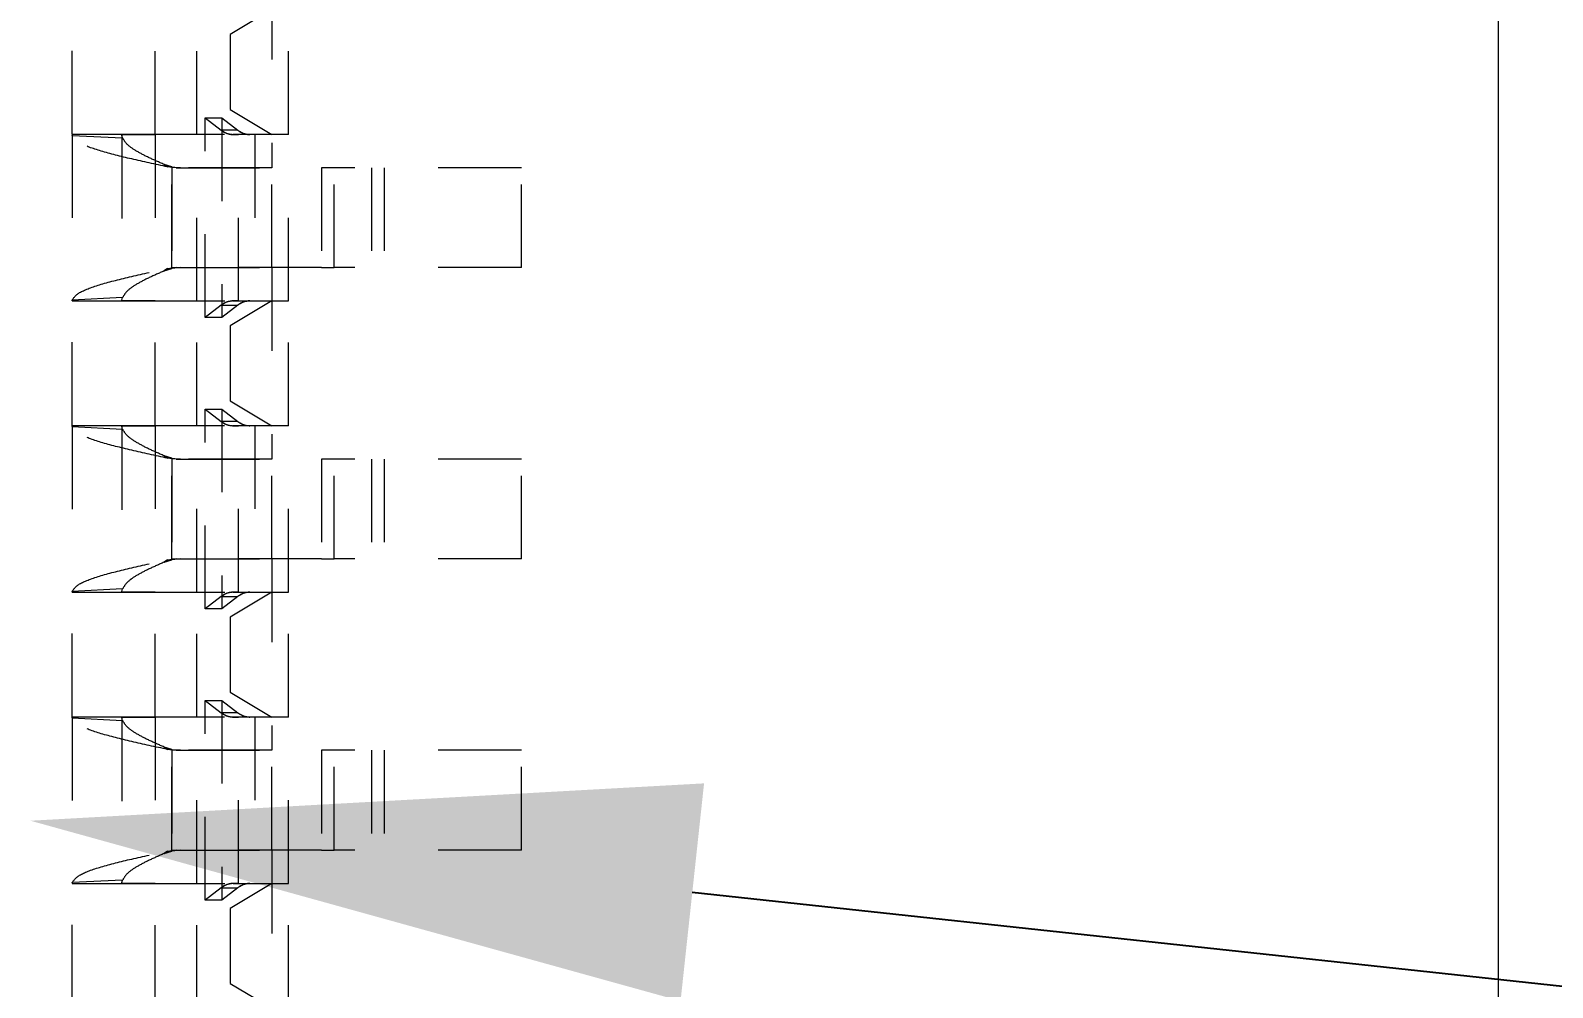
# Model space of a CAD drawing. Header units: millimetres. Extents: x 35 to 332, y 141 to 455.
# Drawn here: x 226.64 to 235.79, y 279.56 to 285.31 of the extents above; entities that cross this region are included whole.
import ezdxf
from ezdxf import colors
from ezdxf.entities.mleader import LeaderData, LeaderLine
from ezdxf.math import Vec2, Vec3

# ---------------------------------------------------------------- set-up
doc = ezdxf.new("R2010")
doc.units = ezdxf.units.MM
doc.linetypes.add('HIDDEN', pattern=[0.2, 0.1, -0.1])
doc.layers.add('00点位图', color=100, linetype='Continuous')
doc.styles.get("Standard").update_dxf_attribs({"font": ''})
doc.styles.get('Standard').set_extended_font_data('SimSun')

# ---------------------------------------------------------------- blocks, each defined once
blk = doc.blocks.new('DFSADVS')
at = {"color": 0, "linetype": 'Continuous', "lineweight": 18}
blk.add_line((706.7454, -181.2553), (713.7454, -181.2553), dxfattribs=at)
at = {"color": 0, "linetype": 'HIDDEN', "lineweight": 18}
for p, q in [((711.5554, -182.4293), (711.4354, -182.4293)), ((711.4354, -182.4293), (711.4354, -182.6543)), ((711.5554, -182.4293), (711.5554, -182.6543)), ((711.7854, -182.4293), (711.7854, -182.6543)), ((711.9054, -182.4293), (711.7854, -182.4293)), ((711.9054, -182.4293), (711.9054, -182.6543)), ((712.1354, -182.4293), (712.1354, -182.6543)), ((712.2554, -182.4293), (712.1354, -182.4293)), ((712.2554, -182.4293), (712.2554, -182.6543)), ((711.4354, -182.5943), (711.5554, -182.5943)), ((711.7854, -182.5943), (711.9054, -182.5943)), ((712.1354, -182.5943), (712.2554, -182.5943)), ((711.4354, -182.6092), (711.5554, -182.6092)), ((711.7854, -182.6092), (711.9054, -182.6092)), ((712.1354, -182.6092), (712.2554, -182.6092)), ((711.5554, -182.6543), (711.4354, -182.6543)), ((711.4354, -182.6543), (711.4354, -182.6693)), ((711.5554, -182.6693), (711.5554, -182.6543)), ((711.9054, -182.6543), (711.7854, -182.6543)), ((711.7854, -182.6543), (711.7854, -182.6693)), ((711.9054, -182.6693), (711.9054, -182.6543)), ((712.2554, -182.6543), (712.1354, -182.6543)), ((712.1354, -182.6543), (712.1354, -182.6693)), ((712.2554, -182.6693), (712.2554, -182.6543)), ((711.4354, -182.6693), (711.5554, -182.6693)), ((711.4354, -182.844), (711.4354, -182.6693)), ((711.5554, -182.6693), (711.5554, -182.844)), ((711.7854, -182.6693), (711.9054, -182.6693)), ((711.7854, -182.844), (711.7854, -182.6693)), ((711.9054, -182.6693), (711.9054, -182.844)), ((712.1354, -182.6693), (712.2554, -182.6693)), ((712.1354, -182.844), (712.1354, -182.6693)), ((712.2554, -182.6693), (712.2554, -182.844)), ((711.3954, -182.7093), (711.2454, -182.7093)), ((711.5954, -182.7093), (711.3954, -182.7093)), ((711.3954, -182.7093), (711.3954, -182.7293)), ((711.5954, -182.7293), (711.5954, -182.7093)), ((711.7454, -182.7093), (711.5954, -182.7093)), ((711.9454, -182.7093), (711.7454, -182.7093)), ((711.7454, -182.7093), (711.7454, -182.7293)), ((711.9454, -182.7293), (711.9454, -182.7093)), ((712.0954, -182.7093), (711.9454, -182.7093)), ((712.2954, -182.7093), (712.0954, -182.7093)), ((712.0954, -182.7093), (712.0954, -182.7293)), ((712.2954, -182.7293), (712.2954, -182.7093)), ((712.4454, -182.7093), (712.2954, -182.7093)), ((711.2054, -182.7293), (711.4354, -182.7293)), ((711.2454, -182.7293), (711.2754, -182.7792)), ((711.3654, -182.7792), (711.3954, -182.7293)), ((711.3954, -182.7293), (711.3954, -182.7494)), ((711.4354, -182.7293), (711.4354, -182.844)), ((711.5554, -182.7293), (711.4354, -182.7293)), ((711.5554, -182.844), (711.5554, -182.7293)), ((711.5554, -182.7293), (711.7854, -182.7293)), ((711.5954, -182.7494), (711.5954, -182.7293)), ((711.5954, -182.7293), (711.6254, -182.7792)), ((711.7154, -182.7792), (711.7454, -182.7293)), ((711.7454, -182.7293), (711.7454, -182.7494)), ((711.7854, -182.7293), (711.7854, -182.844)), ((711.9054, -182.7293), (711.7854, -182.7293)), ((711.9054, -182.844), (711.9054, -182.7293)), ((711.9054, -182.7293), (712.1354, -182.7293)), ((711.9454, -182.7494), (711.9454, -182.7293)), ((711.9454, -182.7293), (711.9754, -182.7792)), ((712.0654, -182.7792), (712.0954, -182.7293)), ((712.0954, -182.7293), (712.0954, -182.7494)), ((712.1354, -182.7293), (712.1354, -182.844)), ((712.2554, -182.7293), (712.1354, -182.7293)), ((712.2554, -182.844), (712.2554, -182.7293)), ((712.2554, -182.7293), (712.4854, -182.7293)), ((712.2954, -182.7494), (712.2954, -182.7293)), ((712.2954, -182.7293), (712.3254, -182.7792)), ((712.4154, -182.7792), (712.4454, -182.7293)), ((711.3954, -182.7494), (711.5954, -182.7494)), ((711.3954, -182.7494), (711.3954, -182.7555)), ((711.3954, -182.7555), (711.3954, -182.7755)), ((711.5954, -182.7555), (711.5954, -182.7494)), ((711.5954, -182.7755), (711.5954, -182.7555)), ((711.7454, -182.7494), (711.9454, -182.7494)), ((711.7454, -182.7494), (711.7454, -182.7555)), ((711.7454, -182.7555), (711.7454, -182.7755)), ((711.9454, -182.7555), (711.9454, -182.7494)), ((711.9454, -182.7755), (711.9454, -182.7555)), ((712.0954, -182.7494), (712.2954, -182.7494)), ((712.0954, -182.7494), (712.0954, -182.7555)), ((712.0954, -182.7555), (712.0954, -182.7755)), ((712.2954, -182.7555), (712.2954, -182.7494)), ((712.2954, -182.7755), (712.2954, -182.7555)), ((711.2754, -182.7792), (711.3654, -182.7792)), ((711.3754, -182.7893), (711.3904, -182.7699)), ((711.3904, -182.7699), (711.3904, -182.7899)), ((711.5954, -182.7693), (711.3954, -182.7693)), ((711.5954, -182.7693), (711.3954, -182.7693)), ((711.3954, -182.7755), (711.3954, -182.7693)), ((711.5954, -182.7693), (711.5954, -182.7755)), ((711.6005, -182.7699), (711.6154, -182.7893)), ((711.6005, -182.7899), (711.6005, -182.7699)), ((711.6254, -182.7792), (711.7154, -182.7792)), ((711.7254, -182.7893), (711.7404, -182.7699)), ((711.7404, -182.7699), (711.7404, -182.7899)), ((711.9454, -182.7693), (711.7454, -182.7693)), ((711.9454, -182.7693), (711.7454, -182.7693)), ((711.7454, -182.7755), (711.7454, -182.7693)), ((711.9454, -182.7693), (711.9454, -182.7755)), ((711.9505, -182.7699), (711.9654, -182.7893)), ((711.9505, -182.7899), (711.9505, -182.7699)), ((711.9754, -182.7792), (712.0654, -182.7792)), ((712.0754, -182.7893), (712.0904, -182.7699)), ((712.0904, -182.7699), (712.0904, -182.7899)), ((712.2954, -182.7693), (712.0954, -182.7693)), ((712.2954, -182.7693), (712.0954, -182.7693)), ((712.0954, -182.7755), (712.0954, -182.7693)), ((712.2954, -182.7693), (712.2954, -182.7755)), ((712.3005, -182.7699), (712.3154, -182.7893)), ((712.3005, -182.7899), (712.3005, -182.7699)), ((712.3254, -182.7792), (712.4154, -182.7792)), ((711.3754, -182.7893), (711.6154, -182.7893)), ((711.3754, -182.8092), (711.3754, -182.7893)), ((711.3754, -182.8092), (711.3904, -182.7899)), ((711.3954, -182.7859), (711.3954, -182.8193)), ((711.5954, -182.8193), (711.5954, -182.7858)), ((711.6005, -182.7899), (711.6154, -182.8092)), ((711.6154, -182.7893), (711.6154, -182.8092)), ((711.7254, -182.8092), (711.7254, -182.7893)), ((711.7254, -182.7893), (711.9654, -182.7893)), ((711.7254, -182.8092), (711.7404, -182.7899)), ((711.7454, -182.7859), (711.7454, -182.8193)), ((711.9454, -182.8193), (711.9454, -182.7858)), ((711.9505, -182.7899), (711.9654, -182.8092)), ((711.9654, -182.7893), (711.9654, -182.8092)), ((712.0754, -182.8092), (712.0754, -182.7893)), ((712.0754, -182.7893), (712.3154, -182.7893)), ((712.0754, -182.8092), (712.0904, -182.7899)), ((712.0954, -182.7859), (712.0954, -182.8193)), ((712.2954, -182.8193), (712.2954, -182.7858)), ((712.3005, -182.7899), (712.3154, -182.8092)), ((712.3154, -182.7893), (712.3154, -182.8092)), ((711.3954, -182.8193), (711.2454, -182.8193)), ((711.6154, -182.8092), (711.3754, -182.8092)), ((711.5954, -182.8193), (711.3954, -182.8193)), ((711.3954, -182.8193), (711.3954, -182.8693)), ((711.5954, -182.8693), (711.5954, -182.8193)), ((711.7454, -182.8193), (711.5954, -182.8193)), ((711.9654, -182.8092), (711.7254, -182.8092)), ((711.9454, -182.8193), (711.7454, -182.8193)), ((711.7454, -182.8193), (711.7454, -182.8693)), ((711.9454, -182.8693), (711.9454, -182.8193)), ((712.0954, -182.8193), (711.9454, -182.8193)), ((712.3154, -182.8092), (712.0754, -182.8092)), ((712.2954, -182.8193), (712.0954, -182.8193)), ((712.0954, -182.8193), (712.0954, -182.8693)), ((712.2954, -182.8693), (712.2954, -182.8193)), ((712.4454, -182.8193), (712.2954, -182.8193)), ((711.4344, -182.8493), (711.4354, -182.8389)), ((711.4344, -182.8493), (711.4354, -182.8389)), ((711.4354, -182.8389), (711.4354, -182.844)), ((711.4354, -182.8389), (711.4354, -182.844)), ((711.5554, -182.8389), (711.5565, -182.8493)), ((711.5554, -182.844), (711.5554, -182.8389)), ((711.5554, -182.8389), (711.5565, -182.8493)), ((711.5554, -182.844), (711.5554, -182.8389)), ((711.7844, -182.8493), (711.7854, -182.8389)), ((711.7844, -182.8493), (711.7854, -182.8389)), ((711.7854, -182.8389), (711.7854, -182.844)), ((711.7854, -182.8389), (711.7854, -182.844)), ((711.9054, -182.8389), (711.9065, -182.8493)), ((711.9054, -182.844), (711.9054, -182.8389)), ((711.9054, -182.8389), (711.9065, -182.8493)), ((711.9054, -182.844), (711.9054, -182.8389)), ((712.1344, -182.8493), (712.1354, -182.8389)), ((712.1344, -182.8493), (712.1354, -182.8389)), ((712.1354, -182.8389), (712.1354, -182.844)), ((712.1354, -182.8389), (712.1354, -182.844)), ((712.2554, -182.8389), (712.2565, -182.8493)), ((712.2554, -182.844), (712.2554, -182.8389)), ((712.2554, -182.8389), (712.2565, -182.8493)), ((712.2554, -182.844), (712.2554, -182.8389)), ((711.4344, -182.8493), (711.4315, -182.8586)), ((711.4315, -182.8586), (711.4344, -182.8493)), ((711.4315, -182.8586), (711.4344, -182.8544)), ((711.4344, -182.8544), (711.4315, -182.8586)), ((711.4352, -182.8492), (711.4344, -182.8544)), ((711.5565, -182.8493), (711.4344, -182.8493)), ((711.4352, -182.8493), (711.4344, -182.8544)), ((711.4354, -182.844), (711.4352, -182.8492)), ((711.4354, -182.844), (711.4352, -182.8493)), ((711.4352, -182.8493), (711.5557, -182.8493)), ((711.5554, -182.8493), (711.4354, -182.8493)), ((711.5554, -182.844), (711.5557, -182.8492)), ((711.5557, -182.8493), (711.5554, -182.844)), ((711.5565, -182.8544), (711.5557, -182.8492)), ((711.5565, -182.8544), (711.5557, -182.8493)), ((711.5594, -182.8586), (711.5565, -182.8493)), ((711.5565, -182.8493), (711.5594, -182.8586)), ((711.5565, -182.8544), (711.5594, -182.8586)), ((711.5594, -182.8586), (711.5565, -182.8544)), ((711.7844, -182.8493), (711.7815, -182.8586)), ((711.7815, -182.8586), (711.7844, -182.8493)), ((711.7815, -182.8586), (711.7844, -182.8544)), ((711.7844, -182.8544), (711.7815, -182.8586)), ((711.7852, -182.8492), (711.7844, -182.8544)), ((711.9065, -182.8493), (711.7844, -182.8493)), ((711.7852, -182.8493), (711.7844, -182.8544)), ((711.7854, -182.844), (711.7852, -182.8492)), ((711.7854, -182.844), (711.7852, -182.8493)), ((711.7852, -182.8493), (711.9057, -182.8493)), ((711.9054, -182.8493), (711.7854, -182.8493)), ((711.9054, -182.844), (711.9057, -182.8492)), ((711.9057, -182.8493), (711.9054, -182.844)), ((711.9065, -182.8544), (711.9057, -182.8492)), ((711.9065, -182.8544), (711.9057, -182.8493)), ((711.9094, -182.8586), (711.9065, -182.8493)), ((711.9065, -182.8493), (711.9094, -182.8586)), ((711.9065, -182.8544), (711.9094, -182.8586)), ((711.9094, -182.8586), (711.9065, -182.8544)), ((712.1344, -182.8493), (712.1315, -182.8586)), ((712.1315, -182.8586), (712.1344, -182.8493)), ((712.1315, -182.8586), (712.1344, -182.8544)), ((712.1344, -182.8544), (712.1315, -182.8586)), ((712.1352, -182.8492), (712.1344, -182.8544)), ((712.2565, -182.8493), (712.1344, -182.8493)), ((712.1352, -182.8493), (712.1344, -182.8544)), ((712.1354, -182.844), (712.1352, -182.8492)), ((712.1354, -182.844), (712.1352, -182.8493)), ((712.1352, -182.8493), (712.2557, -182.8493)), ((712.2554, -182.8493), (712.1354, -182.8493)), ((712.2554, -182.844), (712.2557, -182.8492)), ((712.2557, -182.8493), (712.2554, -182.844)), ((712.2565, -182.8544), (712.2557, -182.8492)), ((712.2565, -182.8544), (712.2557, -182.8493)), ((712.2594, -182.8586), (712.2565, -182.8493)), ((712.2565, -182.8493), (712.2594, -182.8586)), ((712.2565, -182.8544), (712.2594, -182.8586)), ((712.2594, -182.8586), (712.2565, -182.8544)), ((711.3954, -182.8693), (711.2454, -182.8693)), ((711.3954, -182.8693), (711.5954, -182.8693)), ((711.3954, -182.8693), (711.3954, -182.9093)), ((711.5954, -182.9093), (711.5954, -182.8693)), ((711.7454, -182.8693), (711.5954, -182.8693)), ((711.7454, -182.8693), (711.9454, -182.8693)), ((711.7454, -182.8693), (711.7454, -182.9093)), ((711.9454, -182.9093), (711.9454, -182.8693)), ((712.0954, -182.8693), (711.9454, -182.8693)), ((712.0954, -182.8693), (712.2954, -182.8693)), ((712.0954, -182.8693), (712.0954, -182.9093)), ((712.2954, -182.9093), (712.2954, -182.8693)), ((712.4454, -182.8693), (712.2954, -182.8693)), ((711.3954, -182.9093), (711.3954, -182.9693)), ((711.3965, -182.9093), (711.3954, -182.9093)), ((711.3954, -182.9093), (711.3954, -182.9693)), ((711.3965, -182.9691), (711.3994, -182.9085)), ((711.3994, -182.9085), (711.3965, -182.9093)), ((711.3994, -182.9085), (711.3965, -182.9093)), ((711.3965, -182.9691), (711.3994, -182.9085)), ((711.3965, -182.9093), (711.5944, -182.9093)), ((711.5915, -182.9085), (711.5944, -182.9691)), ((711.5944, -182.9093), (711.5915, -182.9085)), ((711.5944, -182.9093), (711.5915, -182.9085)), ((711.5915, -182.9085), (711.5944, -182.9691)), ((711.5954, -182.9093), (711.5944, -182.9093)), ((711.5954, -182.9693), (711.5954, -182.9093)), ((711.5954, -182.9693), (711.5954, -182.9093)), ((711.7454, -182.9093), (711.7454, -182.9693)), ((711.7465, -182.9093), (711.7454, -182.9093)), ((711.7454, -182.9093), (711.7454, -182.9693)), ((711.7465, -182.9691), (711.7494, -182.9085)), ((711.7494, -182.9085), (711.7465, -182.9093)), ((711.7465, -182.9691), (711.7494, -182.9085)), ((711.7494, -182.9085), (711.7465, -182.9093)), ((711.7465, -182.9093), (711.9444, -182.9093)), ((711.9415, -182.9085), (711.9444, -182.9691)), ((711.9444, -182.9093), (711.9415, -182.9085)), ((711.9444, -182.9093), (711.9415, -182.9085)), ((711.9415, -182.9085), (711.9444, -182.9691)), ((711.9454, -182.9093), (711.9444, -182.9093)), ((711.9454, -182.9693), (711.9454, -182.9093)), ((711.9454, -182.9693), (711.9454, -182.9093)), ((712.0954, -182.9093), (712.0954, -182.9693)), ((712.0965, -182.9093), (712.0954, -182.9093)), ((712.0954, -182.9093), (712.0954, -182.9693)), ((712.0965, -182.9691), (712.0994, -182.9085)), ((712.0994, -182.9085), (712.0965, -182.9093)), ((712.0994, -182.9085), (712.0965, -182.9093)), ((712.0965, -182.9691), (712.0994, -182.9085)), ((712.0965, -182.9093), (712.2944, -182.9093)), ((712.2915, -182.9085), (712.2944, -182.9691)), ((712.2944, -182.9093), (712.2915, -182.9085)), ((712.2944, -182.9093), (712.2915, -182.9085)), ((712.2915, -182.9085), (712.2944, -182.9691)), ((712.2954, -182.9093), (712.2944, -182.9093)), ((712.2954, -182.9693), (712.2954, -182.9093)), ((712.2954, -182.9693), (712.2954, -182.9093)), ((711.3951, -182.9693), (711.2458, -182.9693)), ((711.3965, -182.9691), (711.3957, -182.9693)), ((711.3965, -182.9691), (711.3957, -182.9693)), ((711.3957, -182.9693), (711.5952, -182.9693)), ((711.5944, -182.9691), (711.5952, -182.9693)), ((711.5952, -182.9693), (711.5944, -182.9691)), ((711.7451, -182.9693), (711.5958, -182.9693)), ((711.7465, -182.9691), (711.7457, -182.9693)), ((711.7465, -182.9691), (711.7457, -182.9693)), ((711.7457, -182.9693), (711.9452, -182.9693)), ((711.9444, -182.9691), (711.9452, -182.9693)), ((711.9452, -182.9693), (711.9444, -182.9691)), ((712.0951, -182.9693), (711.9458, -182.9693)), ((712.0965, -182.9691), (712.0957, -182.9693)), ((712.0965, -182.9691), (712.0957, -182.9693)), ((712.0957, -182.9693), (712.2952, -182.9693)), ((712.2944, -182.9691), (712.2952, -182.9693)), ((712.2952, -182.9693), (712.2944, -182.9691)), ((712.4451, -182.9693), (712.2958, -182.9693))]:
    blk.add_line(p, q, dxfattribs=at)
for centre, radius, start, end in [((711.3718, -182.7553), 0.0237, 321.7903, 359.5678), ((711.619, -182.7553), 0.0236, 180.3917, 218.2503), ((711.7218, -182.7553), 0.0236, 321.7497, 359.6083), ((711.9691, -182.7553), 0.0237, 180.4322, 218.2097), ((712.0718, -182.7553), 0.0236, 321.7484, 359.5833), ((712.319, -182.7553), 0.0236, 180.3917, 218.2503), ((711.3718, -182.7753), 0.0237, 321.7903, 359.5678), ((711.619, -182.7753), 0.0236, 180.3917, 218.2503), ((711.7218, -182.7753), 0.0236, 321.7497, 359.6083), ((711.9691, -182.7753), 0.0237, 180.4322, 218.2097), ((712.0718, -182.7753), 0.0236, 321.7484, 359.5833), ((712.319, -182.7753), 0.0236, 180.3917, 218.2503)]:
    blk.add_arc(centre, radius, start, end, dxfattribs=at)
for points, knots in [([(711.3904, -182.7699), (711.3918, -182.7677), (711.3948, -182.7632), (711.3952, -182.758), (711.3954, -182.7555)], [0, 0, 0, 0, 0.499956, 1, 1, 1, 1]), ([(711.5954, -182.7555), (711.5957, -182.758), (711.5961, -182.7632), (711.599, -182.7677), (711.6005, -182.7699)], [0, 0, 0, 0, 0.499983, 1, 1, 1, 1]), ([(711.7404, -182.7699), (711.7418, -182.7677), (711.7448, -182.7632), (711.7452, -182.758), (711.7454, -182.7555)], [0, 0, 0, 0, 0.500017, 1, 1, 1, 1]), ([(711.9454, -182.7555), (711.9457, -182.758), (711.9461, -182.7632), (711.9491, -182.7677), (711.9505, -182.7699)], [0, 0, 0, 0, 0.500044, 1, 1, 1, 1]), ([(712.0904, -182.7699), (712.0918, -182.7677), (712.0948, -182.7632), (712.0952, -182.758), (712.0954, -182.7555)], [0, 0, 0, 0, 0.500002, 1, 1, 1, 1]), ([(712.2954, -182.7555), (712.2957, -182.758), (712.2961, -182.7632), (712.2991, -182.7677), (712.3005, -182.7699)], [0, 0, 0, 0, 0.499983, 1, 1, 1, 1]), ([(711.3904, -182.7899), (711.3918, -182.7877), (711.3948, -182.7832), (711.3952, -182.778), (711.3954, -182.7755)], [0, 0, 0, 0, 0.499956, 1, 1, 1, 1]), ([(711.5954, -182.7755), (711.5957, -182.778), (711.5961, -182.7832), (711.599, -182.7877), (711.6005, -182.7899)], [0, 0, 0, 0, 0.499983, 1, 1, 1, 1]), ([(711.7404, -182.7899), (711.7418, -182.7877), (711.7448, -182.7832), (711.7452, -182.778), (711.7454, -182.7755)], [0, 0, 0, 0, 0.500017, 1, 1, 1, 1]), ([(711.9454, -182.7755), (711.9457, -182.778), (711.9461, -182.7832), (711.9491, -182.7877), (711.9505, -182.7899)], [0, 0, 0, 0, 0.500044, 1, 1, 1, 1]), ([(712.0904, -182.7899), (712.0918, -182.7877), (712.0948, -182.7832), (712.0952, -182.778), (712.0954, -182.7755)], [0, 0, 0, 0, 0.500002, 1, 1, 1, 1]), ([(712.2954, -182.7755), (712.2957, -182.778), (712.2961, -182.7832), (712.2991, -182.7877), (712.3005, -182.7899)], [0, 0, 0, 0, 0.499983, 1, 1, 1, 1]), ([(711.3954, -182.7981), (711.3954, -182.7988), (711.3954, -182.8048), (711.3954, -182.8124), (711.3954, -182.8193)], [0, 0, 0, 0, 0.108494, 1, 1, 1, 1]), ([(711.5954, -182.8193), (711.5954, -182.8125), (711.5954, -182.8035), (711.5954, -182.7965), (711.5954, -182.7948)], [0, 0, 0, 0, 0.75199, 1, 1, 1, 1]), ([(711.7454, -182.7981), (711.7454, -182.7988), (711.7454, -182.8048), (711.7454, -182.8124), (711.7454, -182.8193)], [0, 0, 0, 0, 0.108494, 1, 1, 1, 1]), ([(711.9454, -182.8193), (711.9454, -182.8125), (711.9454, -182.8035), (711.9454, -182.7965), (711.9454, -182.7948)], [0, 0, 0, 0, 0.75199, 1, 1, 1, 1]), ([(712.0954, -182.7981), (712.0954, -182.7988), (712.0954, -182.8048), (712.0954, -182.8124), (712.0954, -182.8193)], [0, 0, 0, 0, 0.108494, 1, 1, 1, 1]), ([(712.2954, -182.8193), (712.2954, -182.8125), (712.2954, -182.8035), (712.2954, -182.7965), (712.2954, -182.7948)], [0, 0, 0, 0, 0.75199, 1, 1, 1, 1]), ([(711.4344, -182.8544), (711.4312, -182.8692), (711.4249, -182.8987), (711.4154, -182.9359), (711.406, -182.9624), (711.3997, -182.9669), (711.3965, -182.9691)], [0, 0, 0, 0, 0.25001, 0.499997, 0.750002, 1, 1, 1, 1]), ([(711.4344, -182.8544), (711.4312, -182.8692), (711.4249, -182.8987), (711.4154, -182.9359), (711.406, -182.9624), (711.3997, -182.9669), (711.3965, -182.9691)], [0, 0, 0, 0, 0.249991, 0.499997, 0.750001, 1, 1, 1, 1]), ([(711.5944, -182.9691), (711.5912, -182.9669), (711.5849, -182.9624), (711.5754, -182.9359), (711.566, -182.8987), (711.5597, -182.8692), (711.5565, -182.8544)], [0, 0, 0, 0, 0.249987, 0.499982, 0.749986, 1, 1, 1, 1]), ([(711.5944, -182.9691), (711.5912, -182.9669), (711.5849, -182.9624), (711.5754, -182.9359), (711.566, -182.8987), (711.5597, -182.8692), (711.5565, -182.8544)], [0, 0, 0, 0, 0.2499987, 0.5000047, 0.749989, 1, 1, 1, 1]), ([(711.7844, -182.8544), (711.7812, -182.8692), (711.7749, -182.8987), (711.7654, -182.9359), (711.756, -182.9624), (711.7497, -182.9669), (711.7465, -182.9691)], [0, 0, 0, 0, 0.25001, 0.499992, 0.749998, 1, 1, 1, 1]), ([(711.7844, -182.8544), (711.7812, -182.8692), (711.7749, -182.8987), (711.7654, -182.9359), (711.756, -182.9624), (711.7497, -182.9669), (711.7465, -182.9691)], [0, 0, 0, 0, 0.2499922, 0.4999946, 0.7499999, 1, 1, 1, 1]), ([(711.9444, -182.9691), (711.9412, -182.9669), (711.9349, -182.9624), (711.9255, -182.9359), (711.916, -182.8987), (711.9097, -182.8692), (711.9065, -182.8544)], [0, 0, 0, 0, 0.249986, 0.49998, 0.749987, 1, 1, 1, 1]), ([(711.9444, -182.9691), (711.9412, -182.9669), (711.9349, -182.9624), (711.9255, -182.9359), (711.916, -182.8987), (711.9097, -182.8692), (711.9065, -182.8544)], [0, 0, 0, 0, 0.249998, 0.500003, 0.74999, 1, 1, 1, 1]), ([(712.1344, -182.8544), (712.1312, -182.8692), (712.1249, -182.8987), (712.1154, -182.9359), (712.106, -182.9624), (712.0997, -182.9669), (712.0965, -182.9691)], [0, 0, 0, 0, 0.250015, 0.499997, 0.750002, 1, 1, 1, 1]), ([(712.1344, -182.8544), (712.1312, -182.8692), (712.1249, -182.8987), (712.1154, -182.9359), (712.106, -182.9624), (712.0997, -182.9669), (712.0965, -182.9691)], [0, 0, 0, 0, 0.249995, 0.499997, 0.750001, 1, 1, 1, 1]), ([(712.2944, -182.9691), (712.2912, -182.9669), (712.2849, -182.9624), (712.2754, -182.9359), (712.266, -182.8987), (712.2597, -182.8692), (712.2565, -182.8544)], [0, 0, 0, 0, 0.249987, 0.499982, 0.749986, 1, 1, 1, 1]), ([(712.2944, -182.9691), (712.2912, -182.9669), (712.2849, -182.9624), (712.2754, -182.9359), (712.266, -182.8987), (712.2597, -182.8692), (712.2565, -182.8544)], [0, 0, 0, 0, 0.2499987, 0.5000047, 0.749989, 1, 1, 1, 1]), ([(711.3954, -182.9093), (711.3954, -182.9087), (711.3954, -182.9074), (711.3954, -182.8982), (711.3954, -182.885), (711.3954, -182.8745), (711.3954, -182.8693)], [0, 0, 0, 0, 0.249998, 0.500017, 0.749999, 1, 1, 1, 1]), ([(711.4315, -182.8586), (711.4288, -182.8647), (711.4235, -182.877), (711.4154, -182.8923), (711.4074, -182.9039), (711.4021, -182.907), (711.3994, -182.9085)], [0, 0, 0, 0, 0.249973, 0.500015, 0.750001, 1, 1, 1, 1]), ([(711.4315, -182.8586), (711.4288, -182.8647), (711.4235, -182.877), (711.4154, -182.8923), (711.4074, -182.9039), (711.4021, -182.907), (711.3994, -182.9085)], [0, 0, 0, 0, 0.249973, 0.500015, 0.750001, 1, 1, 1, 1]), ([(711.5594, -182.8586), (711.5621, -182.8647), (711.5674, -182.877), (711.5754, -182.8923), (711.5835, -182.9039), (711.5888, -182.907), (711.5915, -182.9085)], [0, 0, 0, 0, 0.249977, 0.500007, 0.749996, 1, 1, 1, 1]), ([(711.5594, -182.8586), (711.5621, -182.8647), (711.5674, -182.877), (711.5754, -182.8923), (711.5835, -182.9039), (711.5888, -182.907), (711.5915, -182.9085)], [0, 0, 0, 0, 0.249986, 0.500024, 0.750022, 1, 1, 1, 1]), ([(711.5954, -182.8693), (711.5954, -182.8745), (711.5954, -182.885), (711.5954, -182.8982), (711.5954, -182.9074), (711.5954, -182.9087), (711.5954, -182.9093)], [0, 0, 0, 0, 0.250001, 0.499983, 0.750002, 1, 1, 1, 1]), ([(711.7454, -182.9093), (711.7454, -182.9087), (711.7454, -182.9074), (711.7454, -182.8982), (711.7454, -182.885), (711.7454, -182.8745), (711.7454, -182.8693)], [0, 0, 0, 0, 0.249998, 0.500017, 0.749999, 1, 1, 1, 1]), ([(711.7815, -182.8586), (711.7788, -182.8647), (711.7735, -182.877), (711.7654, -182.8923), (711.7574, -182.9039), (711.7521, -182.907), (711.7494, -182.9085)], [0, 0, 0, 0, 0.249977, 0.500007, 0.749996, 1, 1, 1, 1]), ([(711.7815, -182.8586), (711.7788, -182.8647), (711.7735, -182.877), (711.7654, -182.8923), (711.7574, -182.9039), (711.7521, -182.907), (711.7494, -182.9085)], [0, 0, 0, 0, 0.249977, 0.500007, 0.749996, 1, 1, 1, 1]), ([(711.9094, -182.8586), (711.9121, -182.8647), (711.9174, -182.877), (711.9254, -182.8923), (711.9335, -182.9039), (711.9388, -182.907), (711.9415, -182.9085)], [0, 0, 0, 0, 0.249973, 0.500015, 0.750001, 1, 1, 1, 1]), ([(711.9094, -182.8586), (711.9121, -182.8647), (711.9174, -182.877), (711.9254, -182.8923), (711.9335, -182.9039), (711.9388, -182.907), (711.9415, -182.9085)], [0, 0, 0, 0, 0.2499859, 0.5000419, 0.7500403, 1, 1, 1, 1]), ([(711.9454, -182.8693), (711.9454, -182.8745), (711.9454, -182.885), (711.9454, -182.8982), (711.9454, -182.9074), (711.9454, -182.9087), (711.9454, -182.9093)], [0, 0, 0, 0, 0.250001, 0.499983, 0.750002, 1, 1, 1, 1]), ([(712.0954, -182.9093), (712.0954, -182.9087), (712.0954, -182.9074), (712.0954, -182.8982), (712.0954, -182.885), (712.0954, -182.8745), (712.0954, -182.8693)], [0, 0, 0, 0, 0.249998, 0.500017, 0.749999, 1, 1, 1, 1]), ([(712.1315, -182.8586), (712.1288, -182.8647), (712.1235, -182.877), (712.1154, -182.8923), (712.1074, -182.9039), (712.1021, -182.907), (712.0994, -182.9085)], [0, 0, 0, 0, 0.249977, 0.500007, 0.749996, 1, 1, 1, 1]), ([(712.1315, -182.8586), (712.1288, -182.8647), (712.1235, -182.877), (712.1154, -182.8923), (712.1074, -182.9039), (712.1021, -182.907), (712.0994, -182.9085)], [0, 0, 0, 0, 0.249977, 0.500007, 0.749996, 1, 1, 1, 1]), ([(712.2594, -182.8586), (712.2621, -182.8647), (712.2674, -182.877), (712.2754, -182.8923), (712.2835, -182.9039), (712.2888, -182.907), (712.2915, -182.9085)], [0, 0, 0, 0, 0.249977, 0.500007, 0.749996, 1, 1, 1, 1]), ([(712.2594, -182.8586), (712.2621, -182.8647), (712.2674, -182.877), (712.2754, -182.8923), (712.2835, -182.9039), (712.2888, -182.907), (712.2915, -182.9085)], [0, 0, 0, 0, 0.249986, 0.500024, 0.750022, 1, 1, 1, 1]), ([(712.2954, -182.8693), (712.2954, -182.8745), (712.2954, -182.885), (712.2954, -182.8982), (712.2954, -182.9074), (712.2954, -182.9087), (712.2954, -182.9093)], [0, 0, 0, 0, 0.250001, 0.499983, 0.750002, 1, 1, 1, 1])]:
    blk.add_open_spline(points, degree=3, knots=knots, dxfattribs=at)

msp = doc.modelspace()

# ---------------------------------------------------------------- block references
at = {"xscale": 5, "yscale": 5, "zscale": 5, "rotation": 270}
msp.add_blockref('DFSADVS', (1141.7362, 3841.6624), dxfattribs=at)

# ---------------------------------------------------------------- leaders
at = {"layer": '00点位图', "color": 0}
ml = msp.add_multileader_mtext('Standard', dxfattribs=at)
ml.set_content('118')
ml.set_leader_properties()
ml.build(insert=Vec2(0, 0))
ctx = ml.context
ctx.base_point, ctx.plane_origin = Vec3(275.474, 276.1543), Vec3(226.64, 280.5624)
notes = []
notes.append((ctx, [(0, (1, 1, 0), (267.474, 276.1543), (1, 0), 8, [(0, [(226.64, 280.5624)], 0, [])])]))
ctx.mtext.insert, ctx.mtext.defined_height, ctx.mtext.flow_direction = Vec3(277.474, 278.5543), 8, 5
for ctx, leaders in notes:
    for number, flags, end, landing, length, lines in leaders:
        leader = LeaderData()
        leader.index, (leader.has_last_leader_line, leader.has_dogleg_vector, leader.attachment_direction) = number, flags
        leader.last_leader_point, leader.dogleg_vector, leader.dogleg_length = Vec3(end), Vec3(landing), length
        for number, points, colour, breaks in lines:
            line = LeaderLine()
            line.index, line.vertices, line.color, line.breaks = number, Vec3.list(points), colors.encode_raw_color(colour), breaks
            leader.lines.append(line)
        ctx.leaders.append(leader)

doc.saveas('drawing.dxf')
